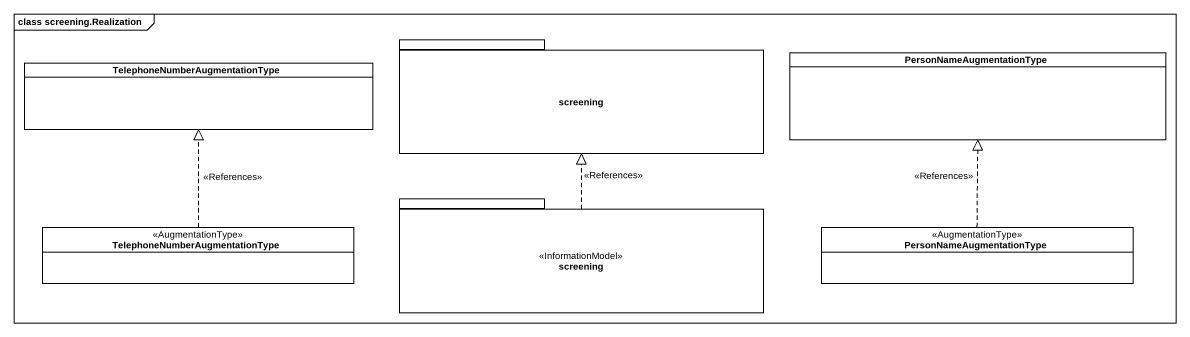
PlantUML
@startuml
mainframe class screening.Realization
hide circle
hide empty members
package screening {
}
class "TelephoneNumberAugmentationType" as TelephoneNumberAugmentationT
class PersonNameAugmentationType
package "screening" as screening_2 <<InformationModel>> {
}
class "TelephoneNumberAugmentationType" as TelephoneNumberAugmentationT_2 <<AugmentationType>>
class "PersonNameAugmentationType" as PersonNameAugmentationType_2 <<AugmentationType>>
screening_2 .up.|> screening : <<References>>
TelephoneNumberAugmentationT_2 .up.|> TelephoneNumberAugmentationT : <<References>>
PersonNameAugmentationType_2 .up.|> PersonNameAugmentationType : <<References>>
@enduml
